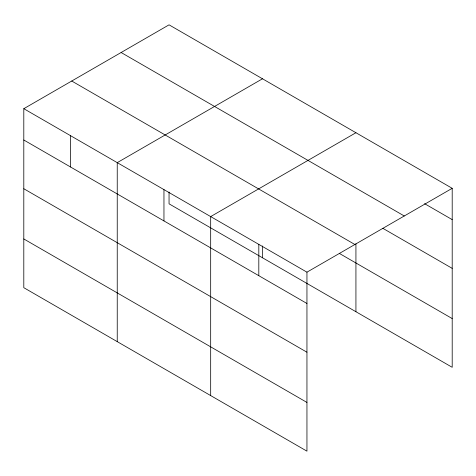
<?xml version="1.0" encoding="UTF-8"?>
<svg xmlns="http://www.w3.org/2000/svg" width="476" height="476" viewBox="0 0 476 476"><rect width="100%" height="100%" fill="white"/><g stroke="black" fill="none" stroke-linecap="round" stroke-linejoin="round"><path stroke-width="0.71" d="M306.949 352.216L306.949 272.171L23.8 108.695L23.8 287.688L306.949 451.165L306.949 352.216L23.8 188.74M23.8 108.695L169.051 24.835L452.2 188.312L452.2 367.305L169.051 203.829L169.051 192.018M262.49 78.784L117.239 162.643L117.239 341.637M355.929 132.727L210.678 216.586L210.678 395.586M306.949 272.171L452.2 188.312M424.604 203.686L452.2 219.62M121.118 52.509L404.267 215.985M382.882 228.337L452.2 268.357M71.733 81.021L354.882 244.497M339.287 253.381L452.2 318.569M23.8 140.004L306.949 303.48M23.8 238.952L306.949 402.428M355.929 243.789L355.929 311.726M262.49 245.961L262.49 257.778M258.813 244.378L258.813 275.687M163.958 189.615L163.958 220.923M70.519 135.666L70.519 166.975"/></g></svg>
